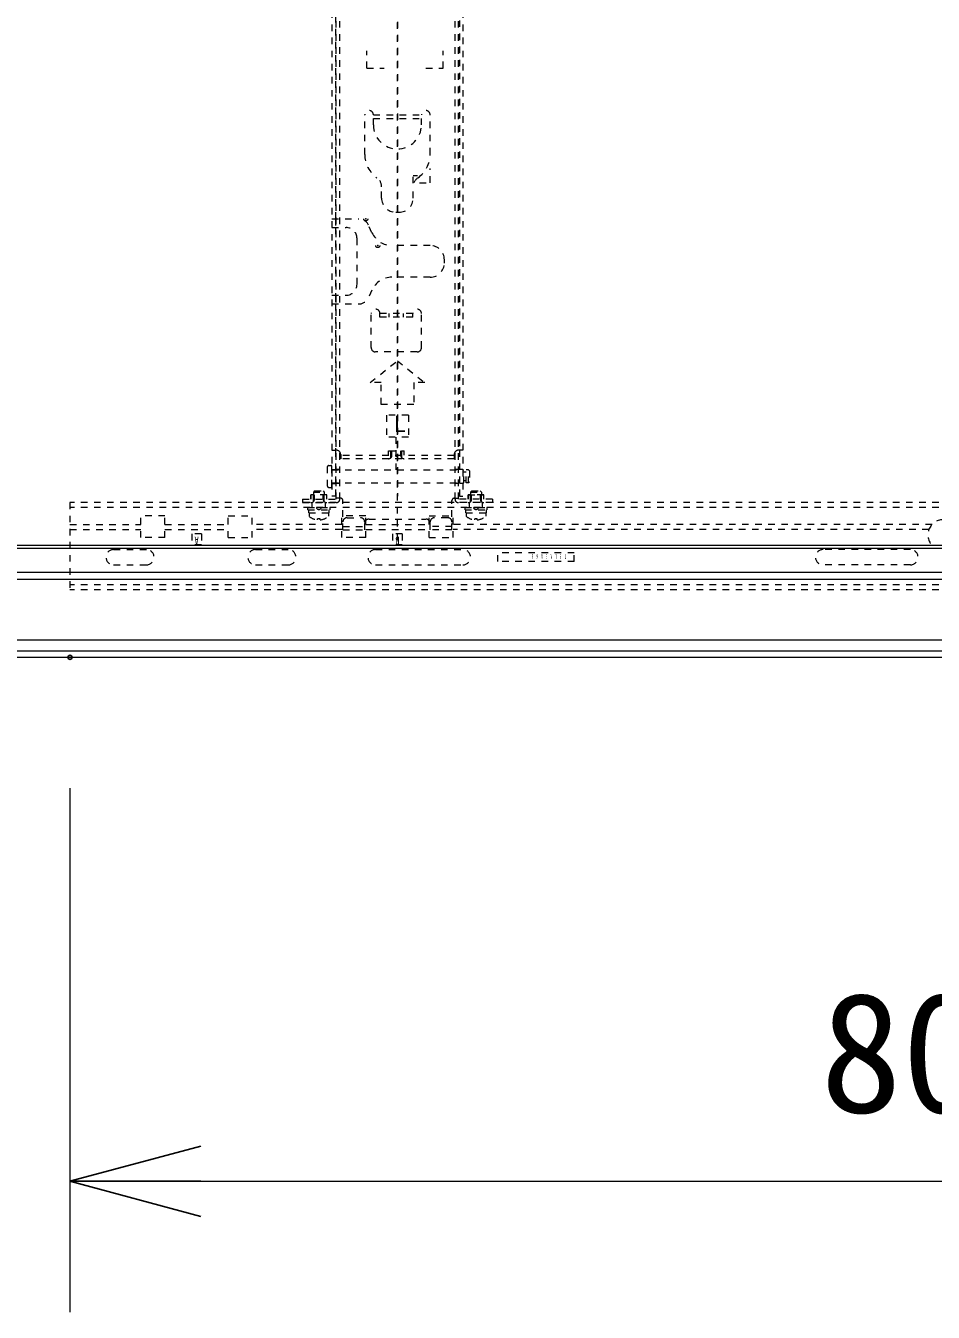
# Model space of a CAD drawing. Units: millimetres, scale not verified. Extents: x -63 to 62, y -56 to 57.
# Drawn here: x -28.62 to -14.76, y -8.64 to 11.01 of the extents above; entities that cross this region are included whole.
import ezdxf
from ezdxf.enums import TextEntityAlignment as Align

# ---------------------------------------------------------------- set-up
doc = ezdxf.new("R2010")
doc.units = ezdxf.units.MM
doc.header["$LTSCALE"] = 0.125
doc.header["$PDMODE"] = 32
doc.header["$PDSIZE"] = 0.0625
doc.linetypes.add('USER5', pattern=[1.4, 0.7, -0.7])
doc.layers.add('0-0_0', color=7, linetype='Continuous')
doc.layers.add('0-4_DEFPOINTS', color=7, linetype='Continuous')
for name, color, linetype, lineweight in [('0-5_GAIKEI', 7, 'USER5', 18), ('0-6_SUNPO', 7, 'Continuous', 18), ('0-7_S3', 3, 'USER5', 18)]:
    doc.layers.add(name, color=color, linetype=linetype, lineweight=lineweight)
doc.styles.add('ＭＳ ゴシック', font='')
doc.styles.get('ＭＳ ゴシック').set_extended_font_data('MS Gothic')

# ---------------------------------------------------------------- blocks, each defined once
blk = doc.blocks.new('_OPEN30')
at = {"layer": '0-0_0'}
blk.add_line((0, 0), (-1, 0), dxfattribs=at)
blk.add_lwpolyline([(-1, 0.26795), (0, 0), (-1, -0.26795)], dxfattribs=at)
blk = doc.blocks.new('D9')
at = {"layer": '0-4_DEFPOINTS'}
for p in [(-20.49, 3.4379), (6.1767, 3.4379), (6.1767, -4.5621)]:
    blk.add_point(p, dxfattribs=at)
at = {"layer": '0-6_SUNPO'}
for p, q in [((-20.49, 1.4379), (-20.49, -6.5621)), ((6.1767, 1.4379), (6.1767, -6.5621)), ((-18.49, -4.5621), (4.1767, -4.5621))]:
    blk.add_line(p, q, dxfattribs=at)
at = {"layer": '0-6_SUNPO', "xscale": 2, "yscale": 2, "rotation": 180}
blk.add_blockref('_OPEN30', (-20.49, -4.5621), dxfattribs=at)
at = {"layer": '0-6_SUNPO', "xscale": 2, "yscale": 2}
blk.add_blockref('_OPEN30', (6.1767, -4.5621), dxfattribs=at)
at = {"layer": '0-6_SUNPO', "style": 'ＭＳ ゴシック'}
blk.add_text('800', height=1.833, dxfattribs=at).set_placement((-9.0316, -4.0621), align=Align.BOTTOM_LEFT)

msp = doc.modelspace()

# ---------------------------------------------------------------- linework, layer by layer
at = {"layer": '0-5_GAIKEI', "color": 1, "linetype": 'Continuous'}
for p, q in [((-36.7569, 3.0286), (7.537, 3.0286)), ((7.5273, 3.0692), (-36.7471, 3.0692)), ((7.9551, 2.6587), (-37.175, 2.6587)), ((-37.1795, 2.5533), (7.9596, 2.5533)), ((8.9054, 1.6228), (-38.1252, 1.6228)), ((9.053, 1.456), (-38.2729, 1.456))]:
    msp.add_line(p, q, dxfattribs=at)
at = {"layer": '0-5_GAIKEI', "linetype": 'Continuous'}
msp.add_line((-38.3766, 1.3623), (9.1567, 1.3623), dxfattribs=at)
at = {"layer": '0-7_S3'}
for p, q in [((-22.9433, 3.1571), (-22.9433, 20.2599)), ((-22.9433, 19.8673), (-22.9433, 3.8205)), ((-23.9433, 19.6238), (-23.9433, 3.8238)), ((-23.8766, 3.7771), (-23.8766, 19.5705)), ((-23.8233, 3.7771), (-23.8233, 19.5705)), ((-22.0633, 3.7771), (-22.0633, 19.5705)), ((-22.0099, 3.7771), (-22.0099, 19.5705)), ((-21.9966, 19.4871), (-21.9966, 4.5238)), ((-21.9433, 19.6238), (-21.9433, 3.8238)), ((-23.8899, 16.7571), (-23.8899, 8.0571)), ((-23.4099, 10.3571), (-23.4099, 10.6238)), ((-22.2433, 10.3571), (-22.2433, 10.6238)), ((-23.4099, 10.3571), (-23.1433, 10.3571)), ((-22.5099, 10.3571), (-22.2433, 10.3571)), ((-23.4433, 9.0405), (-23.4433, 9.6438)), ((-23.3099, 9.4905), (-23.3099, 9.6438)), ((-23.3099, 9.6438), (-22.5766, 9.6438)), ((-22.5766, 9.4905), (-22.5766, 9.6438)), ((-22.4433, 9.0405), (-22.4433, 9.6438)), ((-23.3099, 9.5905), (-22.5766, 9.5905)), ((-22.6353, 8.7139), (-22.7016, 8.7139)), ((-22.7016, 8.6001), (-22.7016, 8.7139)), ((-23.1849, 8.3738), (-23.1849, 8.5473)), ((-22.7016, 8.3738), (-22.7016, 8.5473)), ((-23.9433, 8.0571), (-23.5345, 8.0571)), ((-22.9683, 8.1571), (-22.9183, 8.1571)), ((-22.9683, 8.1571), (-22.9183, 8.1571)), ((-23.9433, 7.9238), (-23.7266, 7.9238)), ((-23.3316, 7.8456), (-23.3824, 7.9587)), ((-23.5599, 7.0571), (-23.5599, 7.7571)), ((-22.4433, 7.6488), (-23.0275, 7.6488)), ((-22.2266, 7.3821), (-22.2266, 7.4321)), ((-22.4433, 7.1655), (-23.0275, 7.1655)), ((-23.9433, 6.8905), (-23.7266, 6.8905)), ((-23.3316, 6.9687), (-23.3824, 6.8555)), ((-23.9433, 6.7571), (-23.5345, 6.7571)), ((-23.8899, 6.7571), (-23.8899, 4.5238)), ((-23.3433, 6.0905), (-23.3433, 6.6105)), ((-22.7099, 6.6105), (-23.2099, 6.6105)), ((-23.2099, 6.5571), (-23.2099, 6.6105)), ((-22.7099, 6.5571), (-23.2099, 6.5571)), ((-23.0683, 6.5571), (-23.0683, 6.6105)), ((-22.8516, 6.5571), (-22.8516, 6.6105)), ((-22.7099, 6.5571), (-22.7099, 6.6105)), ((-22.5766, 6.0905), (-22.5766, 6.6105)), ((-22.6433, 6.0238), (-23.2766, 6.0238)), ((-23.3599, 5.5571), (-22.9433, 5.8905)), ((-23.1933, 5.5571), (-23.3599, 5.5571)), ((-23.1933, 5.2238), (-23.1933, 5.5571)), ((-22.6933, 5.5571), (-22.6933, 5.2238)), ((-22.6933, 5.2238), (-23.1933, 5.2238)), ((-22.7766, 5.0571), (-23.1099, 5.0571)), ((-23.1099, 5.0571), (-23.1099, 4.7238)), ((-22.7766, 5.0571), (-22.7766, 4.7238)), ((-22.7766, 4.7238), (-23.1099, 4.7238)), ((-22.9599, 4.223), (-22.9599, 4.788)), ((-23.9433, 4.5238), (-23.8766, 4.5238)), ((-23.8899, 4.5238), (-23.8899, 3.8238)), ((-21.9433, 4.5238), (-22.0099, 4.5238)), ((-21.9966, 4.5238), (-21.9966, 3.8238)), ((-23.8099, 4.4571), (-23.8099, 4.3905)), ((-22.0766, 4.4438), (-23.8099, 4.4438)), ((-22.0766, 4.3905), (-23.8099, 4.3905)), ((-23.0799, 4.5147), (-22.8399, 4.5147)), ((-23.0799, 4.448), (-23.0799, 4.5147)), ((-23.0433, 4.4093), (-23.0433, 4.5147)), ((-23.0266, 4.448), (-23.0266, 4.5147)), ((-22.8933, 4.448), (-22.8933, 4.5147)), ((-22.8766, 4.4093), (-22.8766, 4.5147)), ((-22.8399, 4.448), (-22.8399, 4.5147)), ((-22.0766, 4.4571), (-22.0766, 4.3905)), ((-24.0099, 3.9738), (-24.0099, 4.2738)), ((-23.9933, 4.2905), (-23.9599, 4.2905)), ((-23.9433, 3.9738), (-23.9433, 4.2738)), ((-23.9433, 4.2321), (-23.8899, 4.2321)), ((-23.9433, 4.2238), (-21.9266, 4.2238)), ((-23.8233, 4.2321), (-23.8766, 4.2321)), ((-22.0099, 4.2321), (-22.0633, 4.2321)), ((-21.9433, 4.2321), (-21.9966, 4.2321)), ((-21.9266, 4.0238), (-21.9266, 4.2238)), ((-21.8933, 4.1905), (-21.9266, 4.1905)), ((-21.8933, 4.0238), (-21.8933, 4.2238)), ((-21.8599, 4.2238), (-21.8933, 4.2238)), ((-21.8599, 4.0238), (-21.8599, 4.2238)), ((-21.8599, 4.2238), (-21.8433, 4.2071)), ((-21.8433, 4.2071), (-21.8433, 4.0405)), ((-23.9933, 3.9571), (-23.9599, 3.9571)), ((-23.9433, 4.0238), (-21.9266, 4.0238)), ((-23.9433, 4.0155), (-23.8899, 4.0155)), ((-23.8233, 4.0155), (-23.8766, 4.0155)), ((-22.0099, 4.0155), (-22.0633, 4.0155)), ((-21.9433, 4.0155), (-21.9966, 4.0155)), ((-21.8933, 4.0571), (-21.9266, 4.0571)), ((-21.8599, 4.0238), (-21.8933, 4.0238)), ((-21.8599, 4.0238), (-21.8433, 4.0405)), ((-24.3933, 3.7771), (-23.8766, 3.7771)), ((-24.3933, 3.7771), (-24.3933, 3.7238)), ((-24.2633, 3.8438), (-24.2633, 3.7771)), ((-24.0233, 3.8438), (-24.2633, 3.8438)), ((-24.0233, 3.8438), (-24.2633, 3.8438)), ((-24.2633, 3.7771), (-24.2633, 3.8438)), ((-24.2266, 3.886), (-24.2266, 3.8438)), ((-24.2266, 3.7384), (-24.2266, 3.8438)), ((-24.2099, 3.7771), (-24.2099, 3.8438)), ((-24.2088, 3.9038), (-24.0777, 3.9038)), ((-24.0777, 3.9038), (-24.0599, 3.886)), ((-24.0766, 3.7771), (-24.0766, 3.8438)), ((-24.0599, 3.886), (-24.0599, 3.8438)), ((-24.0599, 3.7384), (-24.0599, 3.8438)), ((-24.0233, 3.7771), (-24.0233, 3.8438)), ((-24.0233, 3.7771), (-24.0233, 3.8438)), ((-23.8899, 3.8238), (-23.9433, 3.8238)), ((-23.8233, 3.7905), (-23.8766, 3.7905)), ((-23.8099, 3.7905), (-23.8233, 3.7905)), ((-23.7766, 3.3071), (-23.7766, 3.7571)), ((-22.1099, 3.3071), (-22.1099, 3.7571)), ((-22.0766, 3.7905), (-22.0633, 3.7905)), ((-22.0633, 3.7905), (-22.0099, 3.7905)), ((-21.4933, 3.7771), (-22.0099, 3.7771)), ((-21.9966, 3.8238), (-21.9433, 3.8238)), ((-21.8633, 3.8438), (-21.8633, 3.7771)), ((-21.6233, 3.8438), (-21.8633, 3.8438)), ((-21.8266, 3.886), (-21.8266, 3.8438)), ((-21.8266, 3.7384), (-21.8266, 3.8438)), ((-21.8099, 3.7771), (-21.8099, 3.8438)), ((-21.8088, 3.9038), (-21.6777, 3.9038)), ((-21.6777, 3.9038), (-21.6599, 3.886)), ((-21.6766, 3.7771), (-21.6766, 3.8438)), ((-21.6599, 3.886), (-21.6599, 3.8438)), ((-21.6599, 3.7384), (-21.6599, 3.8438)), ((-21.6233, 3.7771), (-21.6233, 3.8438)), ((-21.6233, 3.7771), (-21.6233, 3.8438)), ((-21.4933, 3.7771), (-21.4933, 3.7238)), ((-1.2766, 3.7238), (-27.9433, 3.7238)), ((-27.9433, 3.7238), (-27.9433, 2.3905)), ((-1.2766, 3.6471), (-27.9433, 3.6471)), ((-24.3933, 3.7238), (-23.8766, 3.7238)), ((-24.3099, 3.6138), (-24.3099, 3.6471)), ((-24.3099, 3.6471), (-23.9766, 3.6471)), ((-24.3099, 3.6138), (-23.9766, 3.6138)), ((-24.2966, 3.5705), (-24.2966, 3.6138)), ((-24.2966, 3.5705), (-23.9899, 3.5705)), ((-24.2933, 3.5705), (-24.2933, 3.5155)), ((-24.2433, 3.6471), (-24.2433, 3.7238)), ((-24.0433, 3.6471), (-24.0433, 3.7238)), ((-23.9933, 3.5705), (-23.9933, 3.5155)), ((-23.9899, 3.6138), (-23.9899, 3.5705)), ((-23.9766, 3.6471), (-23.9766, 3.6138)), ((-21.4933, 3.7238), (-22.0099, 3.7238)), ((-21.9099, 3.6138), (-21.9099, 3.6471)), ((-21.9099, 3.6471), (-21.5766, 3.6471)), ((-21.9099, 3.6138), (-21.5766, 3.6138)), ((-21.8966, 3.5705), (-21.8966, 3.6138)), ((-21.8966, 3.5705), (-21.5899, 3.5705)), ((-21.8933, 3.5705), (-21.8933, 3.5155)), ((-21.8433, 3.6471), (-21.8433, 3.7238)), ((-21.6433, 3.6471), (-21.6433, 3.7238)), ((-21.5933, 3.5705), (-21.5933, 3.5155)), ((-21.5899, 3.6138), (-21.5899, 3.5705)), ((-21.5766, 3.6471), (-21.5766, 3.6138)), ((-27.9433, 3.3905), (-26.8599, 3.3905)), ((-26.4933, 3.5238), (-26.8599, 3.5238)), ((-26.8599, 3.1905), (-26.8599, 3.5238)), ((-26.4933, 3.1905), (-26.4933, 3.5238)), ((-26.4933, 3.3905), (-25.5266, 3.3905)), ((-25.5266, 3.5238), (-25.1599, 3.5238)), ((-25.5266, 3.1905), (-25.5266, 3.5238)), ((-25.1599, 3.1905), (-25.1599, 3.5238)), ((-23.7933, 3.3905), (-25.1599, 3.3905)), ((-24.1633, 3.4613), (-24.1633, 3.4747)), ((-23.4266, 3.5238), (-23.7933, 3.5238)), ((-23.7933, 3.1905), (-23.7933, 3.5238)), ((-23.7766, 3.3605), (-23.4433, 3.3605)), ((-23.7099, 3.4938), (-23.5099, 3.4938)), ((-23.4433, 3.3071), (-23.4433, 3.4271)), ((-23.4266, 3.1905), (-23.4266, 3.5238)), ((-23.4266, 3.3905), (-22.4599, 3.3905)), ((-23.3766, 3.4738), (-22.5099, 3.4738)), ((-22.4599, 3.5238), (-22.0933, 3.5238)), ((-22.4599, 3.1905), (-22.4599, 3.5238)), ((-22.4433, 3.3071), (-22.4433, 3.4271)), ((-22.1099, 3.3605), (-22.4433, 3.3605)), ((-22.1766, 3.4938), (-22.3766, 3.4938)), ((-22.0933, 3.1905), (-22.0933, 3.5238)), ((-14.7798, 3.3905), (-22.0933, 3.3905)), ((-21.7633, 3.4613), (-21.7633, 3.4747)), ((-27.9433, 3.3138), (-26.8599, 3.3138)), ((-26.4933, 3.1905), (-26.8599, 3.1905)), ((-26.4933, 3.3138), (-25.5266, 3.3138)), ((-26.0849, 3.2471), (-26.0849, 3.0805)), ((-25.9349, 3.2471), (-26.0849, 3.2471)), ((-25.9349, 3.2471), (-25.9349, 3.0805)), ((-25.5266, 3.1905), (-25.1599, 3.1905)), ((-23.7933, 3.3138), (-25.1599, 3.3138)), ((-23.4266, 3.1905), (-23.7933, 3.1905)), ((-23.7766, 3.3071), (-23.4433, 3.3071)), ((-23.4266, 3.3138), (-22.4599, 3.3138)), ((-22.8683, 3.2471), (-22.8683, 3.0805)), ((-22.4599, 3.1905), (-22.0933, 3.1905)), ((-22.1099, 3.3071), (-22.4433, 3.3071)), ((-14.8279, 3.3138), (-22.0933, 3.3138)), ((-27.2766, 3.0071), (-26.7766, 3.0071)), ((-25.9349, 3.0805), (-26.0849, 3.0805)), ((-25.1099, 3.0071), (-24.6099, 3.0071)), ((-23.2766, 3.0071), (-21.9433, 3.0071)), ((-22.8683, 3.0805), (-23.0183, 3.0805)), ((-20.2433, 2.9571), (-21.4099, 2.9571)), ((-21.4099, 2.8238), (-21.4099, 2.9571)), ((-20.2433, 2.8238), (-20.2433, 2.9571)), ((-15.1099, 3.0071), (-16.4433, 3.0071)), ((-27.2766, 2.7738), (-26.7766, 2.7738)), ((-25.1099, 2.7738), (-24.6099, 2.7738)), ((-23.2766, 2.7738), (-21.9433, 2.7738)), ((-20.2433, 2.8238), (-21.4099, 2.8238)), ((-15.1099, 2.7738), (-16.4433, 2.7738)), ((-1.2766, 2.4671), (-27.9433, 2.4671)), ((-1.2766, 2.3905), (-27.9433, 2.3905))]:
    msp.add_line(p, q, dxfattribs=at)
for points in [[(-22.6051, 8.6071), (-22.4433, 8.6071), (-22.4433, 8.8272)], [(-23.8899, 8.0571), (-23.8899, 7.9238), (-23.8899, 6.8905), (-23.8899, 6.7571)], [(-22.9433, 5.8905), (-22.5266, 5.5571), (-22.6933, 5.5571)], [(-24.2088, 3.9038), (-24.2266, 3.886), (-24.0599, 3.886)], [(-21.8633, 3.7771), (-21.8633, 3.8438), (-21.6233, 3.8438)], [(-21.8088, 3.9038), (-21.8266, 3.886), (-21.6599, 3.886)], [(-24.1233, 3.4613), (-24.1233, 3.4747), (-24.1633, 3.4747)], [(-21.7233, 3.4613), (-21.7233, 3.4747), (-21.7633, 3.4747)], [(-22.8683, 3.2471), (-23.0183, 3.2471), (-23.0183, 3.0805)]]:
    msp.add_lwpolyline(points, dxfattribs=at)
for centre, radius, start, end in [((-23.3766, 9.6438), 0.0667, 0, 180), ((-22.5099, 9.6438), 0.0667, 0, 180), ((-22.9433, 9.4905), 0.3667, 180, 0), ((-23.0099, 9.0405), 0.4333, 180, 235.28851), ((-22.8766, 9.0405), 0.4333, 304.71149, 0), ((-23.3516, 8.5473), 0.1667, 0, 55.28851), ((-22.5349, 8.5473), 0.1667, 124.71149, 180), ((-22.9683, 8.3738), 0.2167, 180, 270), ((-22.9183, 8.3738), 0.2167, 270, 0), ((-23.5345, 7.8905), 0.1667, 24.17911, 90), ((-23.7266, 7.7571), 0.1667, 0, 90), ((-23.0275, 7.9821), 0.3333, 204.17911, 270), ((-22.4433, 7.4321), 0.2167, 0, 90), ((-22.4433, 7.3821), 0.2167, 270, 0), ((-23.0275, 6.8321), 0.3333, 90, 155.82089), ((-23.7266, 7.0571), 0.1667, 270, 0), ((-23.5345, 6.9238), 0.1667, 270, 335.82089), ((-23.2766, 6.6105), 0.0667, 0, 180), ((-22.6433, 6.6105), 0.0667, 0, 180), ((-23.2766, 6.0905), 0.0667, 180, 270), ((-22.6433, 6.0905), 0.0667, 270, 0), ((-23.8766, 4.4571), 0.0667, 0, 90), ((-22.0099, 4.4571), 0.0667, 90, 180), ((-23.0799, 4.448), 0.0533, 270, 0), ((-22.8399, 4.448), 0.0533, 180, 270), ((-23.9933, 4.2738), 0.0167, 90, 180), ((-23.9599, 4.2738), 0.0167, 0, 90), ((-23.9933, 3.9738), 0.0167, 180, 270), ((-23.9599, 3.9738), 0.0167, 270, 0), ((-24.2633, 3.7771), 0.0533, 270, 0), ((-24.0233, 3.7771), 0.0533, 180, 270), ((-23.8766, 3.7771), 0.0533, 270, 0), ((-23.8099, 3.7571), 0.0333, 0, 90), ((-22.0766, 3.7571), 0.0333, 90, 180), ((-22.0099, 3.7771), 0.0533, 180, 270), ((-21.8633, 3.7771), 0.0533, 270, 0), ((-21.6233, 3.7771), 0.0533, 180, 270), ((-24.1433, 3.6925), 0.2321, 229.72739, 265.05554), ((-24.1433, 3.6925), 0.2321, 274.94446, 310.27261), ((-23.7099, 3.4271), 0.0667, 90, 180), ((-23.5099, 3.4271), 0.0667, 0, 90), ((-23.3766, 3.4071), 0.0667, 90, 180), ((-22.5099, 3.4071), 0.0667, 0, 90), ((-22.3766, 3.4271), 0.0667, 90, 180), ((-22.1766, 3.4271), 0.0667, 0, 90), ((-21.7433, 3.6925), 0.2321, 229.72739, 265.05554), ((-21.7433, 3.6925), 0.2321, 274.94446, 310.27261), ((-14.6099, 3.2305), 0.2333, 304.22887, 235.77113), ((-27.2766, 2.8905), 0.1167, 90, 270), ((-26.7766, 2.8905), 0.1167, 270, 90), ((-25.1099, 2.8905), 0.1167, 90, 270), ((-24.6099, 2.8905), 0.1167, 270, 90), ((-23.2766, 2.8905), 0.1167, 90, 270), ((-21.9433, 2.8905), 0.1167, 270, 90), ((-16.4433, 2.8905), 0.1167, 90, 270), ((-15.1099, 2.8905), 0.1167, 270, 90)]:
    msp.add_arc(centre, radius, start, end, dxfattribs=at)
for p in [(-23.4266, 8.0571), (-23.2433, 7.6488), (-24.1433, 3.6471), (-21.7433, 3.6471)]:
    msp.add_point(p, dxfattribs=at)

# ---------------------------------------------------------------- block references
at = {"layer": '0-6_SUNPO'}
msp.add_blockref('D9', (-7.4533, -2.0756), dxfattribs=at)

# ---------------------------------------------------------------- texts
at = {"layer": '0-7_S3', "color": 7, "style": 'ＭＳ ゴシック', "width": 0.85}
msp.add_text('Ｌ', height=0.2444, dxfattribs=at).set_placement((-23.0486, 4.7303), align=Align.BOTTOM_LEFT)
at = {"layer": '0-7_S3', "color": 7, "style": 'ＭＳ ゴシック', "width": 0.75}
for s, p in [('A', (-25.9787, 3.2401)), ('B', (-22.912, 3.2418))]:
    msp.add_text(s, height=0.1222, rotation=180, dxfattribs=at).set_placement(p, align=Align.BOTTOM_LEFT)
at = {"layer": '0-7_S3', "color": 7, "insert": (-20.369, 2.9392), "char_height": 0.07331, "attachment_point": 7, "rotation": 180, "style": 'ＭＳ ゴシック'}
msp.add_mtext('\\T4;\\W0.3;TBLA3865', dxfattribs=at)

doc.saveas('drawing.dxf')
